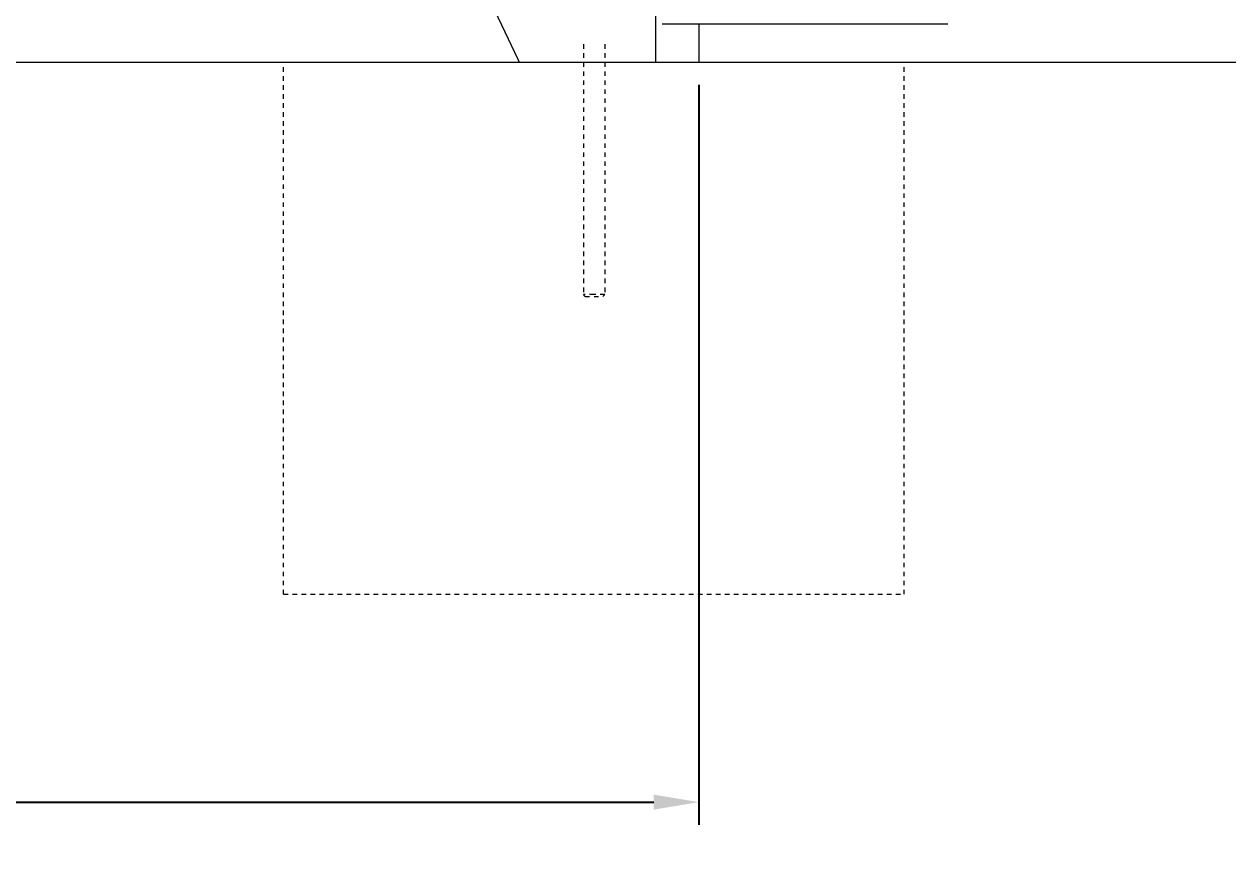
# Model space of a CAD drawing. Header units: inches. Extents: x -10 to 196, y -3 to 133.
# Drawn here: x 99.52 to 126.25, y 81.32 to 99.67 of the extents above; entities that cross this region are included whole.
import ezdxf

# ---------------------------------------------------------------- set-up
doc = ezdxf.new("R2010")
doc.units = ezdxf.units.IN
doc.linetypes.add('HIDDEN', pattern=[1.905, 1.27, -0.635])
for name, color, linetype, lineweight in [('ZANO_R', 7, 'Continuous', 0), ('ZANO_R_przerywana', 250, 'HIDDEN', 0), ('ZANO_W', 1, 'Continuous', 0)]:
    doc.layers.add(name, color=color, linetype=linetype, lineweight=lineweight)
doc.styles.get("Standard").update_dxf_attribs({"font": 'arial.ttf'})
doc.dimstyles.new('amerykanie', dxfattribs={"dimtxt": 50, "dimasz": 50, "dimexe": 0.5, "dimexo": 0.5, "dimgap": 1, "dimtad": 1, "dimdec": 0, "dimzin": 0, "dimlunit": 5, "dimtxsty": 'Standard', "dimcen": 0.09, "dimclrd": 1, "dimclre": 1, "dimclrt": 1, "dimazin": 0, "dimtfac": 1, "dimtdec": 0, "dimtmove": 0, "dimatfit": 3, "dimfxl": 1, "dimtzin": 0, "dimarcsym": 1})

# ---------------------------------------------------------------- blocks, each defined once
blk = doc.blocks.new('*D375')
at = {"layer": 'ZANO_W', "color": 1, "lineweight": -2}
for p, q in [((5.107, 98.326), (5.107, 81.901)), ((114.504, 98.326), (114.504, 81.901)), ((6.107, 82.401), (113.504, 82.401))]:
    blk.add_line(p, q, dxfattribs=at)
at = {"layer": 'ZANO_W', "color": 1}
for points in [[(6.107, 82.568), (6.107, 82.234), (5.107, 82.401)], [(113.504, 82.234), (113.504, 82.568), (114.504, 82.401)]]:
    blk.add_solid(points, dxfattribs=at)
at = {"layer": 'ZANO_W', "color": 1, "insert": (59.805, 83.742), "char_height": 1.625, "attachment_point": 5}
blk.add_mtext('109 3/8', dxfattribs=at)
blk = doc.blocks.new('*D379')
at = {"layer": 'ZANO_W', "color": 1, "lineweight": -2}
blk.add_arc((154.989, 98.826), 6.591, 93.012, 171.298, dxfattribs=at)
at = {"layer": 'ZANO_W', "color": 1}
for points in [[(154.639, 105.241), (154.646, 105.574), (155.642, 105.384)], [(148.308, 99.836), (148.64, 99.811), (148.398, 98.826)]]:
    blk.add_solid(points, dxfattribs=at)
at = {"layer": 'ZANO_W', "color": 1, "insert": (149.666, 104.705), "char_height": 1.625, "attachment_point": 5, "rotation": 42.155}
blk.add_mtext("95%%d41'", dxfattribs=at)

msp = doc.modelspace()

# ---------------------------------------------------------------- linework, layer by layer
at = {"layer": 'ZANO_R'}
for p, q in [((113.54359, 115.59874), (113.54359, 98.82611)), ((104.76666, 110.98057), (110.48649, 98.8916)), ((120.03462, 99.67275), (113.69496, 99.67275)), ((114.50404, 99.67275), (114.50404, 98.82611)), ((120.03645, 99.67275), (120.03462, 99.67275)), ((105.28364, 98.82611), (119.06398, 98.82611)), ((110.48649, 98.8916), (110.51748, 98.82611))]:
    msp.add_line(p, q, dxfattribs=at)
msp.add_lwpolyline([(-6.08548, 98.82611), (196.38608, 98.82611)], dxfattribs=at)
at = {"layer": 'ZANO_R_przerywana', "ltscale": 0.05}
for p, q in [((111.94239, 99.22377), (111.94239, 93.66691)), ((112.41485, 99.22377), (112.41485, 93.66691)), ((105.28364, 87.0144), (105.28364, 98.82611)), ((119.06398, 87.0144), (119.06398, 98.82611)), ((112.17862, 93.66691), (111.94239, 93.66691)), ((111.98034, 93.62896), (111.94239, 93.66691)), ((111.98034, 93.62896), (112.17862, 93.62896)), ((112.41485, 93.66691), (112.17862, 93.66691)), ((112.17862, 93.62896), (112.3769, 93.62896)), ((112.3769, 93.62896), (112.41485, 93.66691)), ((105.28364, 87.0144), (119.06398, 87.0144))]:
    msp.add_line(p, q, dxfattribs=at)

# ---------------------------------------------------------------- dimensions: what is measured, and where the dimension line sits
at = {"layer": 'ZANO_W'}
dim = msp.add_angular_dim_2l(base=(152.0783, 104.73917), line1=((156.71673, 116.16887), (154.99129, 98.85178)), line2=((4.67944, 98.82611), (186.18484, 98.82611)), dimstyle='amerykanie', override={"dimtxt": 1.625, "dimasz": 1, "dimgap": 0.5, "dimdec": 4, "dimaunit": 1, "dimadec": 1, "dimtdec": 4, "dimtmove": 1, "dimfrac": 2}, dxfattribs=at)
dim.commit()
dim.dimension.update_dxf_attribs({"geometry": '*D379', "text_midpoint": (149.66612, 104.70542)})
dim = msp.add_linear_dim(base=(114.5040284, 82.4009498), p1=(5.1067776, 98.8261075), p2=(114.5040284, 98.8261075), dimstyle='amerykanie', override={"dimtxt": 1.625, "dimasz": 1, "dimgap": 0.5, "dimdec": 4, "dimaunit": 1, "dimadec": 1, "dimtdec": 4, "dimtmove": 1, "dimfrac": 2}, dxfattribs=at)
dim.commit()
dim.dimension.update_dxf_attribs({"geometry": '*D375', "text_midpoint": (59.805403, 83.7417155)})

doc.saveas('drawing.dxf')
